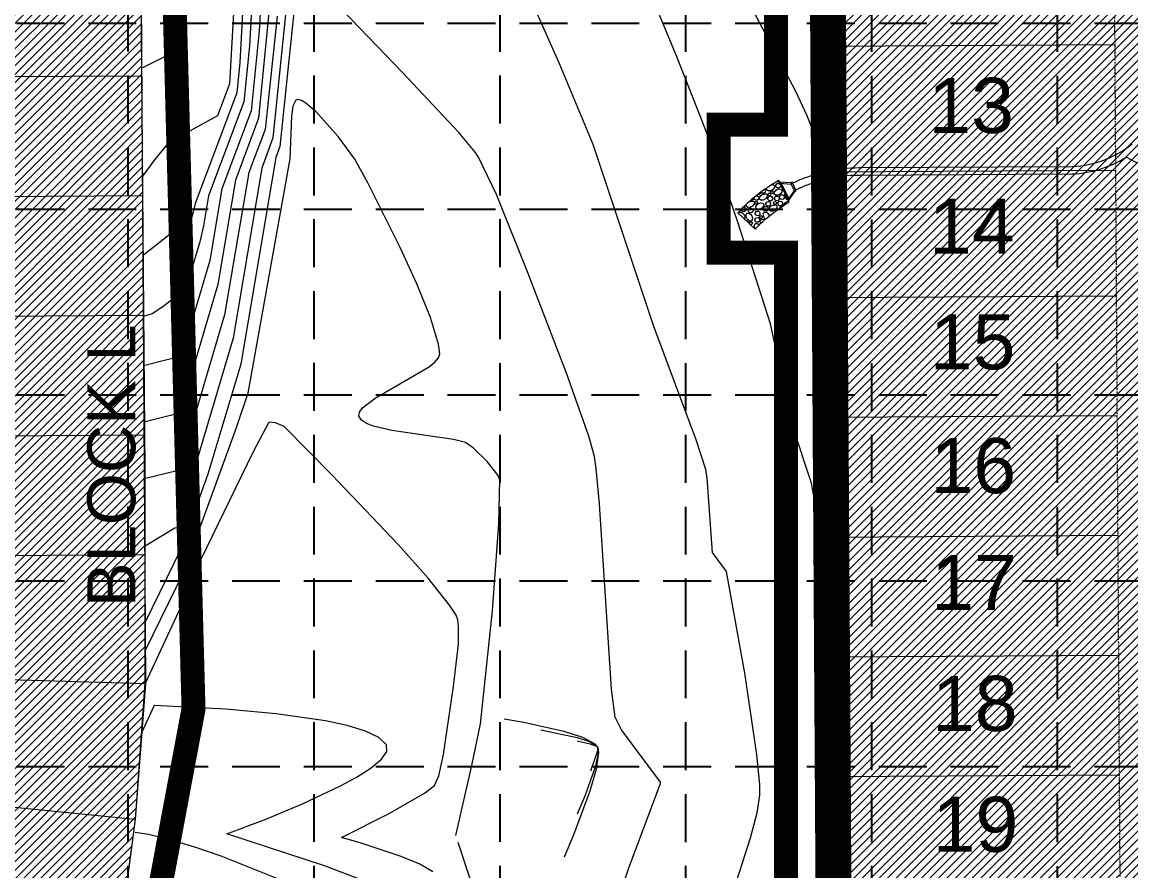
# Model space of a CAD drawing. Extents: x 218174 to 221286, y 216036 to 221010.
# Drawn here: x 219607.9 to 220070.8, y 219565.6 to 219920 of the extents above; entities that cross this region are included whole.
import ezdxf
from ezdxf.enums import TextEntityAlignment as Align

# ---------------------------------------------------------------- set-up
doc = ezdxf.new("R2010")
doc.units = 0
doc.header["$MEASUREMENT"] = 0
doc.linetypes.add('DASHED', pattern=[0.75, 0.5, -0.25])
doc.linetypes.add('DIVIDE', pattern=[1.25, 0.5, -0.25, 0, -0.25, 0, -0.25])
for name, color, linetype, lineweight in [('1 BLOCK NUMBERS', 7, 'Continuous', 0), ('1 LOT NUMBERS', 7, 'Continuous', 0), ('1 PHASE LINES', 7, 'Continuous', 0), ('1 RIP RAP', 1, 'Continuous', 0), ('1 STORM PIPE', 5, 'Continuous', 0), ('1 TOPO', 42, 'Continuous', 0), ('25', 7, 'Continuous', 0), ('PH.1-27', 7, 'Continuous', 0), ('PH.1-29', 7, 'Continuous', 0), ('PH.3-29', 7, 'Continuous', 0)]:
    doc.layers.add(name, color=color, linetype=linetype, lineweight=lineweight)
for name, color, linetype in [('1 LIMITS OF DISTURBANCE', 1, 'DASHED'), ('1 SODDED LOT', 2, 'Continuous'), ('GRID', 251, 'DASHED')]:
    doc.layers.add(name, color=color, linetype=linetype)
doc.styles.get("Standard").update_dxf_attribs({"font": 'ARIAL.TTF'})

msp = doc.modelspace()

# ---------------------------------------------------------------- hatches: boundary and pattern name
at = {"layer": '1 SODDED LOT', "linetype": 'Continuous', "lineweight": 0}
h = msp.add_hatch(dxfattribs=at)
h.set_pattern_fill('ANSI31', color=256, scale=20, style=0)
edge = h.paths.add_edge_path()
edge.add_line((219924.27, 219477.2), (220042.1, 219404))
edge.add_line((220042.1, 219404), (220049.86, 219417.01))
edge.add_line((220049.86, 219417.01), (220057.23, 219432.29))
edge.add_arc((219891.5, 219512.19), 183.98, 334.2608, 347.0286)
edge.add_arc((219757.86, 219542.97), 321.12, 347.0286, 355.2541)
edge.add_line((220077.89, 219516.4), (220076.9, 219710.62))
edge.add_line((220076.9, 219710.62), (220072, 220507.01))
edge.add_arc((220051.75, 220506.88), 20.24, 0.353, 89.5837)
edge.add_line((220051.9, 220527.12), (219940.56, 220526.38))
edge.add_line((219940.56, 220526.38), (219945.89, 219588.82))
edge.add_line((219945.89, 219588.82), (219946.61, 219514.17))
edge.add_line((219946.61, 219514.17), (219924.27, 219477.2))
h = msp.add_hatch(dxfattribs=at)
h.set_pattern_fill('ANSI31', color=256, scale=20, style=0)
edge = h.paths.add_edge_path()
edge.add_line((219475.43, 219147.44), (219484.01, 219158.07))
edge.add_line((219484.01, 219158.07), (219525.03, 219215.83))
edge.add_line((219525.03, 219215.83), (219555.35, 219266.11))
edge.add_line((219555.35, 219266.11), (219580.11, 219315.13))
edge.add_line((219580.11, 219315.13), (219602.53, 219366.89))
edge.add_line((219602.53, 219366.89), (219621.38, 219420.95))
edge.add_line((219621.38, 219420.95), (219636.56, 219475.76))
edge.add_line((219636.56, 219475.76), (219648.32, 219535.03))
edge.add_line((219648.32, 219535.03), (219655.15, 219587.12))
edge.add_line((219655.15, 219587.12), (219659.27, 219644.14))
edge.add_line((219659.27, 219644.14), (219659.25, 219733.06))
edge.add_line((219659.25, 219733.06), (219657.49, 219948.84))
edge.add_line((219657.49, 219948.84), (219688.73, 220030.97))
edge.add_line((219688.73, 220030.97), (219749.06, 220093.81))
edge.add_line((219749.06, 220093.81), (219797.19, 220136.07))
edge.add_line((219797.19, 220136.07), (219840.56, 220184.12))
edge.add_line((219840.56, 220184.12), (219872.5, 220231.49))
edge.add_line((219872.5, 220231.49), (219768.58, 220298.97))
edge.add_line((219768.58, 220298.97), (219751.53, 220274.95))
edge.add_line((219751.53, 220274.95), (219734.6, 220254.65))
edge.add_line((219734.6, 220254.65), (219716.62, 220236.25))
edge.add_line((219716.62, 220236.25), (219691.06, 220213.9))
edge.add_line((219691.06, 220213.9), (219665.38, 220194.92))
edge.add_line((219665.38, 220194.92), (219646.32, 220180.07))
edge.add_line((219646.32, 220180.07), (219622.58, 220158.72))
edge.add_line((219622.58, 220158.72), (219597.14, 220129.12))
edge.add_line((219597.14, 220129.12), (219581.68, 220107.47))
edge.add_line((219581.68, 220107.47), (219569.59, 220088.76))
edge.add_arc((219750.1, 219972.13), 214.91, 147.135, 168.472)
edge.add_arc((220206.03, 219879.14), 680.23, 168.47195, 178.02737)
edge.add_line((219526.21, 219902.56), (219527.23, 219639.99))
edge.add_arc((218960.67, 219637.78), 566.56, -25.1184, 0.2231, ccw=False)
edge.add_arc((218340.79, 219928.4), 1251.19, 330.42957, 334.88159, ccw=False)
edge.add_arc((218923.48, 219597.78), 581.24, 322.07344, 330.42957, ccw=False)
edge.add_arc((219395.6, 219229.9), 17.29, 142.0734, 235.1861)
edge.add_line((219385.73, 219215.7), (219475.43, 219147.44))

# ---------------------------------------------------------------- linework, layer by layer
at = {"layer": '1 LIMITS OF DISTURBANCE', "lineweight": 0, "ltscale": 50, "const_width": 10, "flags": 128}
msp.add_lwpolyline([(219795.81, 220294.12), (219828.13, 220369.14), (219851.83, 220470.18), (219922.64, 220466.02), (219922.64, 219877.27), (219898.69, 219877.27), (219898.69, 219829.82), (219898.69, 219823.73), (219926.86, 219823.73), (219926.86, 219527.78), (219891.38, 219466.41), (219783.53, 219399.41), (219693.96, 219309.83), (219662.02, 219250.09), (219626.8, 219173.98), (219620.25, 219105.24), (219602.23, 219113.42), (219607.15, 219169.07), (219579.3, 219173.16), (219549.82, 219128.97), (219503.13, 219159.25), (219587.49, 219298.38), (219646.32, 219456.2), (219679.44, 219633.26), (219671.21, 219940.35), (219685.68, 219990.98), (219706.36, 219976.52), (219728.08, 220000.28), (219722.91, 220048.84), (219818.46, 220135.99), (219868.13, 220203.9), (219889.04, 220247)], close=True, dxfattribs=at)
at = {"layer": '1 PHASE LINES', "color": 0, "linetype": 'Continuous', "lineweight": 0, "const_width": 15, "flags": 128}
msp.add_lwpolyline([(219640.27, 218320.71), (219639.85, 218328.49), (219635.95, 219056.74), (219647.99, 219163.5), (219681.17, 219248.65), (219712.04, 219299.33), (219762.79, 219356.64), (219808.6, 219392.94), (219905, 219444.99), (219946.9, 219514.43), (219940.66, 220515.36), (219838.47, 220514.44), (219838.47, 220505.19), (219787.6, 220505.19), (219787.6, 220514.44), (219764.48, 220514.44), (219764.51, 220564.53), (219774.82, 220564.64), (219774.82, 220735.55)], dxfattribs=at)
at = {"layer": '1 RIP RAP', "color": 1, "linetype": 'Continuous', "lineweight": 0}
for p, q in [((219925.62, 219850.03), (219925.66, 219850.09)), ((219926.98, 219845.03), (219927.92, 219845.41)), ((219919.56, 219839.78), (219919.85, 219839.08)), ((219923.92, 219842), (219923.9, 219842.11)), ((219911.61, 219835.82), (219911.53, 219836.2))]:
    msp.add_line(p, q, dxfattribs=at)
msp.add_lwpolyline([(219923.83, 219853.87, 0.078197), (219906.66, 219840.43), (219913.96, 219833.62, -0.07581), (219928.19, 219844.87), (219923.83, 219853.87)], format="xyb", dxfattribs=at)
for points in [[(219924.28, 219852.94), (219924.1, 219852.94), (219923.32, 219853.54)], [(219916.12, 219848.87), (219916.09, 219848.5), (219915.67, 219848.06), (219915.13, 219848.06)], [(219916.61, 219847.95), (219917.61, 219848.35), (219918.53, 219848.28), (219918.98, 219847.86), (219918.97, 219847.11), (219918.31, 219846.25), (219917.28, 219845.73), (219916.31, 219845.71), (219915.76, 219846.1), (219915.7, 219846.87), (219916.14, 219847.56), (219916.65, 219847.97)], [(219918.03, 219850.11), (219918.21, 219849.93), (219918.13, 219849.06), (219917.6, 219848.62), (219916.75, 219848.67), (219916.38, 219849.04)], [(219921.21, 219852.17), (219921.54, 219852.14), (219921.98, 219851.73), (219921.97, 219850.98), (219921.31, 219850.12), (219920.28, 219849.6), (219919.31, 219849.58), (219918.76, 219849.96), (219918.72, 219850.56)], [(219919.25, 219848.18), (219919.57, 219848.64), (219920.08, 219848.67), (219920.44, 219848.3), (219920.39, 219847.78), (219920.08, 219847.52), (219919.57, 219847.55), (219919.33, 219847.78), (219919.25, 219848.18)], [(219920.35, 219849.12), (219920.67, 219849.58), (219921.19, 219849.61), (219921.55, 219849.24), (219921.5, 219848.72), (219921.18, 219848.46), (219920.67, 219848.49), (219920.43, 219848.72), (219920.35, 219849.12)], [(219922.74, 219850.03), (219923.75, 219850.44), (219924.67, 219850.36), (219925.11, 219849.95), (219925.1, 219849.2), (219924.44, 219848.34), (219923.41, 219847.82), (219922.44, 219847.8), (219921.89, 219848.18), (219921.84, 219848.96), (219922.28, 219849.65), (219922.78, 219850.06)], [(219922.61, 219851.9), (219923.14, 219852.67), (219924, 219852.72), (219924.6, 219852.11), (219924.52, 219851.24), (219923.99, 219850.79), (219923.14, 219850.85), (219922.74, 219851.23), (219922.61, 219851.9)], [(219925.25, 219850.94), (219924.96, 219851.22), (219924.85, 219851.77)], [(219925.99, 219849.4), (219925.94, 219849.4), (219925.7, 219849.64), (219925.62, 219850.03)], [(219927.83, 219845.6), (219927.73, 219845.61), (219926.87, 219846.27), (219926.35, 219847.3), (219926.32, 219848.27), (219926.45, 219848.45)], [(219911.8, 219845.2), (219912.16, 219845.34), (219913.08, 219845.27), (219913.52, 219844.85), (219913.51, 219844.1), (219912.85, 219843.25), (219911.83, 219842.72), (219910.85, 219842.7), (219910.31, 219843.09), (219910.25, 219843.86), (219910.26, 219843.87)], [(219913.09, 219846.31), (219913.06, 219845.94), (219912.65, 219845.5), (219912.16, 219845.51)], [(219914.53, 219847.55), (219914.9, 219847.57), (219915.5, 219846.95), (219915.42, 219846.09), (219914.9, 219845.64), (219914.05, 219845.7), (219913.65, 219846.08), (219913.53, 219846.68)], [(219913.77, 219844.72), (219914.09, 219845.18), (219914.6, 219845.21), (219914.96, 219844.84), (219914.92, 219844.32), (219914.6, 219844.05), (219914.09, 219844.09), (219913.85, 219844.32), (219913.77, 219844.72)], [(219915.17, 219844.14), (219916.17, 219844.54), (219917.09, 219844.47), (219917.54, 219844.05), (219917.53, 219843.3), (219916.87, 219842.44), (219915.84, 219841.92), (219914.87, 219841.9), (219914.32, 219842.29), (219914.26, 219843.06), (219914.7, 219843.75), (219915.21, 219844.16)], [(219918.35, 219844.25), (219918.89, 219845.02), (219919.74, 219845.08), (219920.34, 219844.46), (219920.26, 219843.59), (219919.74, 219843.15), (219918.89, 219843.2), (219918.49, 219843.59), (219918.35, 219844.25)], [(219919.22, 219846.5), (219919.75, 219847.27), (219920.61, 219847.32), (219921.21, 219846.71), (219921.13, 219845.84), (219920.6, 219845.39), (219919.76, 219845.45), (219919.35, 219845.83), (219919.22, 219846.5)], [(219920.64, 219843.36), (219921.64, 219843.76), (219922.57, 219843.69), (219923.01, 219843.27), (219923, 219842.52), (219922.34, 219841.66), (219921.31, 219841.14), (219920.34, 219841.12), (219919.79, 219841.51), (219919.73, 219842.28), (219920.17, 219842.97), (219920.68, 219843.38)], [(219921.61, 219844.59), (219921.93, 219845.05), (219922.45, 219845.08), (219922.81, 219844.71), (219922.76, 219844.19), (219922.44, 219843.92), (219921.93, 219843.96), (219921.69, 219844.19), (219921.61, 219844.59)], [(219922, 219846.55), (219922.53, 219847.31), (219923.39, 219847.37), (219923.99, 219846.75), (219923.91, 219845.89), (219923.38, 219845.44), (219922.53, 219845.5), (219922.13, 219845.88), (219922, 219846.55)], [(219923.38, 219844.4), (219923.91, 219845.17), (219924.77, 219845.22), (219925.37, 219844.61), (219925.29, 219843.74), (219924.76, 219843.29), (219923.91, 219843.35), (219923.51, 219843.73), (219923.38, 219844.4)], [(219924.08, 219847.12), (219924.61, 219847.89), (219925.47, 219847.94), (219926.07, 219847.33), (219925.99, 219846.46), (219925.46, 219846.02), (219924.61, 219846.07), (219924.21, 219846.46), (219924.08, 219847.12)], [(219926.11, 219843.51), (219926.08, 219843.96), (219926.52, 219844.65), (219927.02, 219845.06)], [(219906.97, 219840.15), (219907.35, 219840.69), (219908.12, 219840.75), (219908.82, 219840.31), (219909.23, 219839.8)], [(219909.02, 219842.81), (219909.46, 219842.84), (219910.06, 219842.22), (219909.98, 219841.36), (219909.45, 219840.91), (219908.6, 219840.97), (219908.2, 219841.35), (219908.09, 219841.9)], [(219909.2, 219839.84), (219909.61, 219838.84), (219909.53, 219837.91), (219909.45, 219837.83)], [(219912.39, 219839.37), (219912.8, 219838.37), (219912.72, 219837.45), (219912.31, 219837), (219911.56, 219837.01), (219910.7, 219837.68), (219910.18, 219838.7), (219910.16, 219839.67), (219910.54, 219840.22), (219911.31, 219840.28), (219912.01, 219839.84), (219912.42, 219839.33)], [(219911.01, 219841.57), (219911.54, 219842.33), (219912.4, 219842.39), (219913, 219841.77), (219912.92, 219840.9), (219912.39, 219840.46), (219911.55, 219840.52), (219911.15, 219840.9), (219911.01, 219841.57)], [(219913.92, 219840.28), (219914.45, 219841.05), (219915.31, 219841.1), (219915.91, 219840.49), (219915.83, 219839.62), (219915.3, 219839.18), (219914.45, 219839.23), (219914.05, 219839.62), (219913.92, 219840.28)], [(219915.77, 219838.73), (219916.09, 219839.19), (219916.61, 219839.22), (219916.97, 219838.85), (219916.92, 219838.33), (219916.6, 219838.06), (219916.09, 219838.1), (219915.85, 219838.33), (219915.77, 219838.73)], [(219918.36, 219837.7), (219917.87, 219838.08), (219917.35, 219839.1), (219917.33, 219840.07), (219917.71, 219840.62), (219918.49, 219840.68), (219919.18, 219840.24), (219919.59, 219839.74)], [(219917.35, 219842.22), (219917.89, 219842.99), (219918.74, 219843.05), (219919.34, 219842.43), (219919.26, 219841.56), (219918.74, 219841.12), (219917.89, 219841.17), (219917.49, 219841.56), (219917.35, 219842.22)], [(219923.9, 219842.11), (219924.43, 219842.88), (219925.27, 219842.93)], [(219910.1, 219837.22), (219910.48, 219837.25), (219911.08, 219836.63), (219911.05, 219836.34)], [(219911.53, 219836.2), (219911.85, 219836.66), (219912.37, 219836.7), (219912.73, 219836.33), (219912.68, 219835.81), (219912.36, 219835.54), (219911.87, 219835.57)], [(219912.8, 219834.71), (219912.84, 219834.71), (219913.17, 219834.36)], [(219914.01, 219833.67), (219913.64, 219834.4), (219913.62, 219835.37), (219914, 219835.92), (219914.77, 219835.97), (219915.47, 219835.53), (219915.71, 219835.24)], [(219913.78, 219837.62), (219914.31, 219838.39), (219915.17, 219838.45), (219915.77, 219837.83), (219915.69, 219836.96), (219915.16, 219836.52), (219914.32, 219836.58), (219913.91, 219836.96), (219913.78, 219837.62)], [(219916.06, 219836.88), (219916.59, 219837.65), (219917.45, 219837.7), (219917.88, 219837.26)], [(219916.47, 219835.95), (219916.19, 219836.21), (219916.06, 219836.88)]]:
    msp.add_lwpolyline(points, dxfattribs=at)
at = {"layer": '1 SODDED LOT', "linetype": 'Continuous', "lineweight": 0, "flags": 128}
msp.add_lwpolyline([(219924.27, 219477.2), (220042.1, 219404), (220049.86, 219417.01), (220057.23, 219432.29, 0.055768), (220070.79, 219470.89, 0.035906), (220077.89, 219516.4), (220076.9, 219710.62), (220072, 220507.01, 0.410286), (220051.9, 220527.12), (219940.56, 220526.38), (219945.89, 219588.82), (219946.61, 219514.17)], format="xyb", close=True, dxfattribs=at)
msp.add_lwpolyline([(219539.53, 220015.08, 0.041718), (219526.21, 219902.56), (219527.23, 219639.99, -0.111026), (219473.66, 219397.28, -0.019428), (219429.01, 219310.95, -0.036477), (219381.96, 219240.52, 0.430216), (219385.73, 219215.7), (219475.43, 219147.44), (219484.01, 219158.07), (219525.03, 219215.83), (219555.35, 219266.11), (219580.11, 219315.13), (219602.53, 219366.89), (219621.38, 219420.95), (219636.56, 219475.76), (219648.32, 219535.03), (219655.15, 219587.12), (219659.27, 219644.14), (219659.25, 219733.06), (219657.49, 219948.84)], format="xyb", dxfattribs=at)
at = {"layer": '1 STORM PIPE', "linetype": 'Continuous', "lineweight": 0}
for p, q in [((220073.37, 219861.17), (220068.78, 219863.6)), ((220044.49, 219859.68), (219957.56, 219859.15)), ((220044.51, 219856.6), (219957.47, 219856.07))]:
    msp.add_line(p, q, dxfattribs=at)
at = {"layer": '1 STORM PIPE', "color": 5, "linetype": 'Continuous', "lineweight": 0}
msp.add_line((219928.23, 219845.93), (219924.69, 219853.24), dxfattribs=at)
msp.add_lwpolyline([(219927.65, 219845.97), (219927.9, 219845.45), (219930.5, 219849.27), (219931.1, 219849.57), (219929.32, 219853.24), (219928.72, 219852.95), (219924.11, 219853.28), (219924.36, 219852.76), (219928.97, 219852.43), (219930.24, 219849.79), (219927.65, 219845.97), (219924.36, 219852.76)], dxfattribs=at)
at = {"layer": '1 STORM PIPE', "linetype": 'Continuous', "lineweight": 0}
for centre, radius, start, end in [((220044.22, 219903.14), 43.46, 270.3479, 308.698), ((220044.22, 219903.14), 46.54, 270.3479, 301.842), ((219957.94, 219792.61), 66.54, 90.3285, 115.8436), ((219957.94, 219792.61), 63.46, 90.4275, 115.8436)]:
    msp.add_arc(centre, radius, start, end, dxfattribs=at)
at = {"layer": '1 TOPO', "color": 5, "linetype": 'Continuous', "lineweight": 0}
for points in [[(219718.39, 220061.5), (219720.3, 220021.85), (219721.25, 220016.28), (219712.38, 219948.57), (219711.22, 219927.02), (219706.58, 219880.01), (219697, 219854.09), (219689.63, 219810.45), (219673.78, 219756.69), (219658.71, 219752.99)], [(219714.11, 220057.04), (219715.56, 220027.6), (219717.22, 220017.83), (219708.89, 219952.7), (219706.91, 219916.36), (219703.49, 219883), (219691.31, 219850.46), (219686.25, 219820.51), (219674.43, 219780.6), (219658.56, 219776.54)], [(219710.06, 220052.81), (219710.27, 220048.62), (219710.32, 220039.11), (219710.75, 220033.78), (219713.27, 220019), (219713.33, 220016.77), (219705.31, 219955.12), (219702.87, 219910.08), (219700.48, 219886.74), (219685.75, 219847.57), (219683.64, 219835.05), (219682.11, 219828.29), (219676.17, 219808.72), (219666.61, 219801.11), (219662.19, 219798.26), (219658.44, 219797.09)], [(219705.35, 220047.91), (219705.37, 220043.3), (219709.5, 220019.01), (219701.73, 219957.54), (219698.76, 219903.17), (219697.46, 219890.48), (219680.1, 219844.34), (219678.71, 219838.6), (219659.26, 219823.33), (219658.28, 219822.65)], [(219701.55, 220043.94), (219705.68, 220019.37), (219698.28, 219960.96), (219694.45, 219894.22), (219689.42, 219880.9), (219672.22, 219871.41), (219668.12, 219868.67), (219663.13, 219862.59), (219658.08, 219855.72)], [(219698.37, 220040.5), (219701.35, 220022.75), (219700.66, 220021.62), (219689.28, 219971.18), (219682.22, 219952.86), (219673.8, 219915.98), (219671.2, 219908.23), (219669.78, 219906.83), (219658.13, 219901.02)], [(219883.2, 219433.89), (219885.62, 219439.26), (219886.13, 219441.75), (219886.38, 219449.12), (219883.35, 219488.18), (219883.37, 219494.16), (219885.18, 219501.07), (219894.81, 219527.19), (219904.12, 219554.65), (219911.95, 219579.39), (219914.72, 219589.87), (219915.9, 219597.21), (219915.83, 219601.6), (219914.63, 219614.29), (219909.59, 219648.24), (219901.91, 219690.59), (219896.1, 219698.64), (219893.93, 219729.55), (219893.33, 219733.27), (219889.27, 219745.65), (219871.67, 219792.99), (219846.27, 219868.97), (219832.39, 219902.3), (219808.32, 219956.69)], [(219945.47, 219682.98), (219944.03, 219691.53), (219937.5, 219727.52), (219929.64, 219751.03), (219920.33, 219794), (219906.68, 219836.51), (219897.71, 219862.99), (219892.98, 219875.89), (219881.13, 219905.94), (219859.79, 219957.2)], [(219723.42, 219944.19), (219715.54, 219868.05), (219713.83, 219863.52), (219699.24, 219777.26), (219685.43, 219731.22), (219674.15, 219699.97), (219659.21, 219669.46)], [(219719.18, 219936.87), (219712.53, 219871.79), (219708, 219859.1), (219696, 219788.07), (219672.45, 219708.86), (219671.64, 219708.68), (219659.02, 219701.11)], [(219944.5, 219847.22), (219939.04, 219872.47), (219935.67, 219880.97), (219930.93, 219891.07), (219906.39, 219937.67)], [(219714.33, 219922.49), (219709.4, 219875.22), (219702.6, 219857.2), (219692.42, 219797.77), (219673.12, 219732.78), (219658.85, 219729.32)], [(219853.67, 219544.59), (219861.22, 219566.85), (219874.46, 219602.12), (219874.42, 219602.72), (219858.14, 219624.51), (219855.53, 219629.76), (219853.99, 219641.53), (219849, 219718.85), (219847.61, 219733.65), (219846.83, 219738.71), (219844.5, 219747.21), (219835.21, 219773.51), (219819.11, 219815.13), (219805.88, 219848.02), (219798.58, 219863.41), (219797.21, 219865.57), (219790.26, 219873.91), (219766.79, 219898.92), (219741.44, 219925.21)], [(219788.95, 219580.39), (219795.66, 219609.61), (219799.26, 219626.97), (219804.21, 219674.26), (219806.97, 219710.52), (219807.38, 219728.71), (219806.59, 219730.79), (219802.06, 219736.59), (219796.27, 219742.16), (219793.03, 219744.46), (219788.02, 219745.76), (219762.23, 219749.48), (219754.54, 219751.34), (219751.63, 219752.51), (219749.56, 219753.87), (219748.5, 219755.45), (219748.68, 219757.11), (219750, 219758.94), (219755.26, 219762.97), (219777.48, 219775.98), (219780.01, 219777.98), (219781.67, 219779.86), (219782.26, 219781.59), (219781.77, 219785.57), (219778.4, 219796.75), (219772.71, 219810.78), (219765.75, 219825.96), (219752.18, 219852.94), (219746.75, 219862.8), (219739.88, 219872.24), (219730.67, 219882.65), (219726.4, 219886.26), (219724.57, 219887.32), (219723.03, 219887.75), (219722.17, 219887.45), (219720.96, 219885.01), (219720.3, 219880.82), (219719.67, 219863.03), (219702.1, 219765.15), (219697.18, 219750.58), (219675.4, 219690.61), (219659.28, 219657.7)], [(219779.29, 219565.2), (219773.91, 219568.41), (219766.13, 219571.66), (219749.41, 219577.19), (219741.16, 219579.53), (219760.8, 219589.49), (219775.91, 219598.1), (219780.09, 219601.25), (219781.92, 219605.27), (219783.83, 219614.22), (219788.05, 219642.57), (219790.07, 219660.33), (219790.11, 219667.62), (219789.73, 219670.39), (219789.05, 219672.4), (219786.38, 219676.59), (219777.4, 219687.88), (219765.06, 219701.74), (219737.32, 219730.82), (219717.31, 219751.15), (219713.63, 219752.72), (219711.33, 219753.03), (219710.76, 219752.77), (219704.29, 219740.63), (219682.37, 219695.35), (219677.69, 219683.39), (219659.37, 219644.1)], [(219750.99, 219561.3), (219734.13, 219567.75), (219693.35, 219581.04), (219709.64, 219587.26), (219725.01, 219593.68), (219740.77, 219601.12), (219747.76, 219604.94), (219753.59, 219608.67), (219757.86, 219612.21), (219760.15, 219615.44), (219760.05, 219618.24), (219756.82, 219621.33), (219751.2, 219624.01), (219743.62, 219626.32), (219734.57, 219628.28), (219713.88, 219631.26), (219692.83, 219633.18), (219663.02, 219634.72), (219657.84, 219623.54)], [(219809.12, 219629.15), (219817.41, 219627.7), (219834.11, 219623.93), (219841.8, 219621.45), (219847, 219618.71), (219848.19, 219617.29), (219848.58, 219615.07), (219847.6, 219608.06), (219844.96, 219598.9), (219837.97, 219580.24), (219834.18, 219571.3)], [(219824.38, 219624.52), (219839.61, 219621.34), (219844.29, 219619.82), (219847.46, 219618.16), (219848.19, 219617.29), (219848.28, 219614.02), (219847.12, 219608.98), (219843, 219597.28), (219839.65, 219589.26)], [(219839.63, 219619.89), (219845.1, 219618.74), (219847.93, 219617.6), (219848.22, 219616.11), (219845.12, 219607.21)], [(219791.75, 219379.7), (219791, 219427.37), (219789.73, 219444.65), (219785.38, 219469.64), (219781.79, 219486.91), (219777.52, 219504.4), (219772.76, 219519.91), (219770.26, 219526.22), (219767.71, 219531.21), (219765.13, 219534.59), (219760.48, 219538.33), (219753.82, 219542.65), (219735.83, 219552.4), (219713.97, 219562.52), (219691, 219571.7), (219679.98, 219575.52), (219669.72, 219578.63), (219660.58, 219580.84), (219655.06, 219581.67)], [(219821.23, 219400.13), (219823.95, 219441.56), (219826.14, 219445.38), (219826.19, 219456.25), (219825.8, 219464.83), (219825.22, 219469.07), (219815.04, 219501.66), (219789.97, 219577.53)]]:
    msp.add_lwpolyline(points, dxfattribs=at)
at = {"layer": '25', "color": 7, "linetype": 'DASHED', "lineweight": 0}
msp.add_lwpolyline([(219636.02, 219095.57), (219639.4, 219095.56), (219652.45, 219180.5), (219677.24, 219242.69), (219712.18, 219299.81), (219756.26, 219350.2), (219808.21, 219392.42), (219866.55, 219425.26), (219905.05, 219445.21), (219946.58, 219514.21), (219940.51, 220515.02), (219839.09, 220514.4), (219839.14, 220505.9), (219789.14, 220505.6), (219789.09, 220514.1), (219765, 220513.96), (219765.2, 220563.96), (219773.78, 220564.01), (219772.65, 220750.2)], dxfattribs=at)
at = {"layer": 'GRID', "color": 253, "linetype": 'DASHED', "ltscale": 40}
for p, q in [((219652.21, 216427.72), (219652.21, 220928.3)), ((219729.8, 216427.71), (219729.8, 220928.3)), ((219807.4, 216427.7), (219807.4, 220928.3)), ((219884.99, 216427.68), (219884.99, 220928.3)), ((219962.58, 216427.67), (219962.58, 220928.3)), ((220040.18, 216427.66), (220040.18, 220928.3)), ((218255.54, 219919.59), (221204.07, 219919.59)), ((218255.54, 219842), (221204.07, 219842)), ((218255.54, 219764.41), (221204.07, 219764.41)), ((218255.54, 219686.81), (221204.07, 219686.81)), ((218255.54, 219609.22), (221204.07, 219609.22))]:
    msp.add_line(p, q, dxfattribs=at)
at = {"layer": 'PH.1-27', "color": 7, "linetype": 'DIVIDE', "lineweight": 0}
msp.add_line((220066.49, 219530.16), (220060.51, 220515.75), dxfattribs=at)
at = {"layer": 'PH.1-29', "color": 7, "linetype": 'Continuous', "lineweight": 0}
for p, q in [((219946.58, 219514.21), (219940.51, 220515.02)), ((219944.18, 219910.03), (220064.18, 219910.76)), ((219944.5, 219857.53), (220064.5, 219858.26)), ((219944.82, 219805.03), (220064.82, 219805.76)), ((219945.12, 219755.03), (220065.12, 219755.76)), ((219945.42, 219705.04), (220065.42, 219705.76)), ((219945.73, 219655.04), (220065.73, 219655.76)), ((219946.03, 219605.04), (220066.03, 219605.77))]:
    msp.add_line(p, q, dxfattribs=at)
at = {"layer": 'PH.3-29', "color": 7, "linetype": 'Continuous', "lineweight": 0}
for p, q in [((219946.58, 219514.21), (219940.51, 220515.02)), ((219657.52, 219948.72), (219659.37, 219643.81)), ((219657.83, 219897.53), (219537.83, 219896.8)), ((219658.13, 219847.53), (219538.13, 219846.8)), ((219658.43, 219797.53), (219538.44, 219796.8)), ((219658.74, 219747.53), (219538.74, 219746.8)), ((219659.04, 219697.53), (219539.04, 219696.8)), ((219538.85, 219647.55), (219659.37, 219643.81)), ((219659.37, 219643.81), (219655.11, 219587.15)), ((219535.69, 219599.01), (219655.11, 219587.15)), ((219655.11, 219587.15), (219647.57, 219530.85))]:
    msp.add_line(p, q, dxfattribs=at)

# ---------------------------------------------------------------- texts
at = {"layer": '1 BLOCK NUMBERS', "color": 7, "linetype": 'Continuous', "lineweight": 0}
msp.add_text('BLOCK L', height=20, rotation=90, dxfattribs=at).set_placement((219645.12, 219734.82), align=Align.MIDDLE)
msp.add_text('BLOCK L', height=20, rotation=90, dxfattribs=at).set_placement((219645.12, 219734.82), align=Align.MIDDLE)
msp.add_text('BLOCK L', height=20, rotation=90, dxfattribs=at).set_placement((219645.12, 219734.82), align=Align.MIDDLE)
msp.add_text('BLOCK L', height=20, rotation=90, dxfattribs=at).set_placement((219645.12, 219734.82), align=Align.MIDDLE)
msp.add_text('BLOCK L', height=20, rotation=90, dxfattribs=at).set_placement((219645.12, 219734.82), align=Align.MIDDLE)
msp.add_text('BLOCK L', height=20, rotation=90, dxfattribs=at).set_placement((219645.12, 219734.82), align=Align.MIDDLE)
msp.add_text('BLOCK L', height=20, rotation=90, dxfattribs=at).set_placement((219645.12, 219734.82), align=Align.MIDDLE)
msp.add_text('BLOCK L', height=20, rotation=90, dxfattribs=at).set_placement((219645.12, 219734.82), align=Align.MIDDLE)
msp.add_text('BLOCK L', height=20, rotation=90, dxfattribs=at).set_placement((219645.12, 219734.82), align=Align.MIDDLE)
msp.add_text('BLOCK L', height=20, rotation=90, dxfattribs=at).set_placement((219645.12, 219734.82), align=Align.MIDDLE)
msp.add_text('BLOCK L', height=20, rotation=90, dxfattribs=at).set_placement((219645.12, 219734.82), align=Align.MIDDLE)
msp.add_text('BLOCK L', height=20, rotation=90, dxfattribs=at).set_placement((219645.12, 219734.82), align=Align.MIDDLE)
msp.add_text('BLOCK L', height=20, rotation=90, dxfattribs=at).set_placement((219645.12, 219734.82), align=Align.MIDDLE)
msp.add_text('BLOCK L', height=20, rotation=90, dxfattribs=at).set_placement((219645.12, 219734.82), align=Align.MIDDLE)
msp.add_text('BLOCK L', height=20, rotation=90, dxfattribs=at).set_placement((219645.12, 219734.82), align=Align.MIDDLE)
msp.add_text('BLOCK L', height=20, rotation=90, dxfattribs=at).set_placement((219645.12, 219734.82), align=Align.MIDDLE)
at = {"layer": '1 LOT NUMBERS', "color": 7, "linetype": 'Continuous', "lineweight": 0}
for s, p in [('13', (220004.1, 219885.29)), ('14', (220004.41, 219834.8)), ('15', (220004.7, 219786.42)), ('16', (220005.01, 219734.87)), ('17', (220005.31, 219686.07)), ('18', (220005.62, 219635.58)), ('19', (220005.92, 219585.09))]:
    msp.add_text(s, height=23, dxfattribs=at).set_placement(p, align=Align.MIDDLE)

doc.saveas('drawing.dxf')
